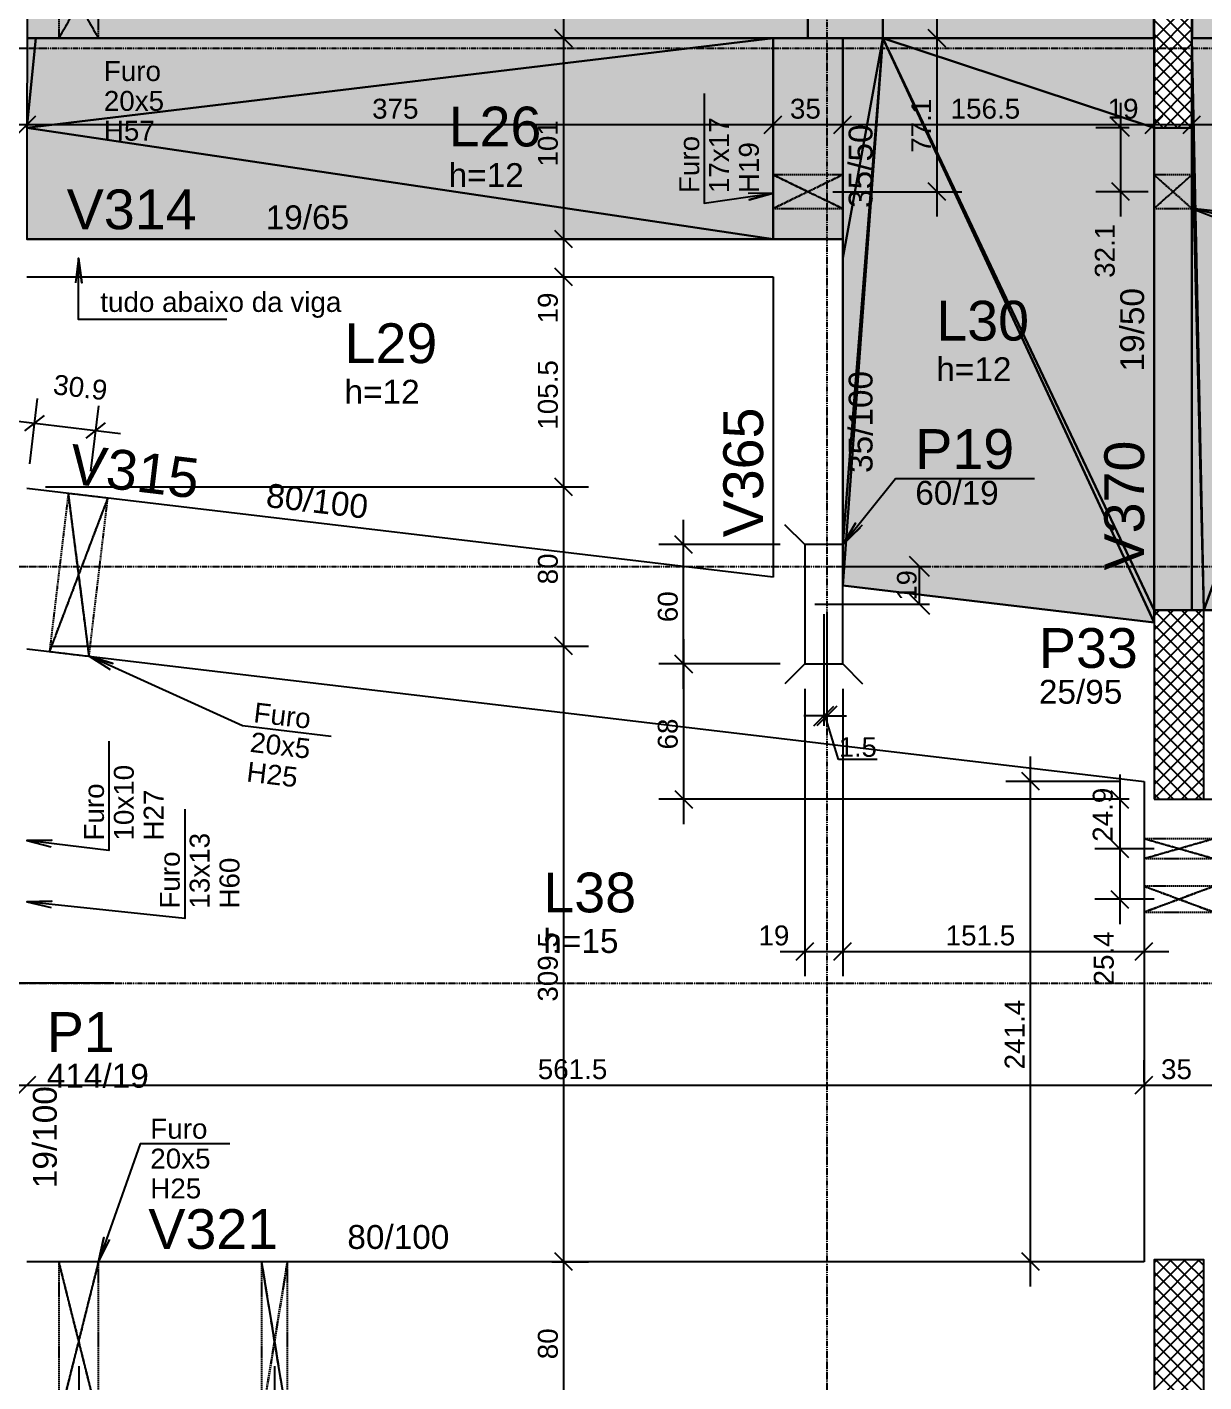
# Model space of a CAD drawing. Extents: x 37185 to 43130, y -8135 to -3930.
# Drawn here: x 39371 to 39963, y -6574 to -5893 of the extents above; entities that cross this region are included whole.
import ezdxf

# ---------------------------------------------------------------- set-up
doc = ezdxf.new("R2010")
doc.units = 0
doc.header["$MEASUREMENT"] = 0
doc.linetypes.add('ESTILO_TQS_0001', pattern=[1, 0.7, -0.3])
doc.linetypes.add('ESTILO_TQS_0004', pattern=[1.12, 0.5, -0.2, 0.01, -0.2, 0.01, -0.2])
doc.layers.get('0').update_dxf_attribs({"linetype": 'CONTINUOUS'})
doc.layers.get('Defpoints').update_dxf_attribs({"linetype": 'CONTINUOUS'})
for name, color, linetype in [('37', 4, 'CONTINUOUS'), ('38', 190, 'CONTINUOUS'), ('40', 240, 'CONTINUOUS'), ('41', 190, 'CONTINUOUS'), ('42', 3, 'CONTINUOUS'), ('43', 3, 'CONTINUOUS'), ('44', 3, 'CONTINUOUS'), ('45', 2, 'CONTINUOUS'), ('46', 2, 'CONTINUOUS'), ('47', 2, 'CONTINUOUS'), ('53', 242, 'CONTINUOUS'), ('54', 242, 'CONTINUOUS'), ('55', 12, 'CONTINUOUS'), ('60', 253, 'CONTINUOUS'), ('63', 30, 'CONTINUOUS'), ('70', 160, 'CONTINUOUS'), ('75', 9, 'CONTINUOUS'), ('82', 252, 'CONTINUOUS')]:
    doc.layers.add(name, color=color, linetype=linetype)
doc.styles.add('Arial_2mm 1-50', font='arial.ttf', dxfattribs={"height": 9.835329})
doc.styles.add('TQS_ARIAL', font='arial.ttf')
doc.dimstyles.new('Diagonal 2mm 1-50', dxfattribs={"dimscale": 30.48, "dimtxt": 9.8353, "dimasz": 0.328084, "dimexe": 0.164042, "dimexo": 0.164042, "dimgap": 0.04101, "dimtad": 1, "dimdec": 1, "dimdsep": 46, "dimtxsty": 'Arial_2mm 1-50', "dimblk1": 'OBLIQUE', "dimblk2": 'OBLIQUE', "dimsah": 1, "dimcen": 0.09, "dimadec": 8, "dimazin": 0, "dimtfac": 1, "dimtdec": 8, "dimtmove": 1, "dimatfit": 0, "dimfxl": 1, "dimtvp": 1, "dimtfillclr": 256, "dimtolj": 1, "dimtzin": 0, "dimarcsym": 2})

# ---------------------------------------------------------------- blocks, each defined once
blk = doc.blocks.new('_Oblique')
at = {"color": 0, "linetype": 'ByBlock', "lineweight": -2}
blk.add_line((-0.5, -0.5), (0.5, 0.5), dxfattribs=at)
blk = doc.blocks.new('*D150')
at = {"layer": '55', "color": 0, "linetype": 'Continuous', "lineweight": -2}
for p, q in [((39414.69, -6373.24), (39318.78, -6373.24)), ((39323.78, -6560.24), (39323.78, -6373.24)), ((39356.51, -6560.24), (39318.78, -6560.24))]:
    blk.add_line(p, q, dxfattribs=at)
at = {"layer": 'Defpoints', "color": 0, "linetype": 'Continuous'}
for p in [(39323.78, -6373.24), (39419.69, -6373.24), (39361.51, -6560.24)]:
    blk.add_point(p, dxfattribs=at)
at = {"layer": '55', "color": 0, "linetype": 'Continuous', "lineweight": -2, "xscale": 10, "yscale": 10, "zscale": 10}
for p, rotation in [((39323.78, -6373.24), 90), ((39323.78, -6560.24), 270)]:
    blk.add_blockref('_Oblique', p, dxfattribs=dict(at, rotation=rotation))
at = {"layer": '55', "color": 0, "linetype": 'Continuous', "insert": (39317.51, -6466.74), "char_height": 9.835, "attachment_point": 5, "rotation": 90, "style": 'Arial_2mm 1-50'}
blk.add_mtext('\\A1;187', dxfattribs=at)
blk = doc.blocks.new('*D151')
at = {"layer": '55', "color": 0, "linetype": 'Continuous', "lineweight": -2}
for p, q in [((39771.51, -6187.74), (39771.51, -6243.9)), ((39773.01, -6187.74), (39773.01, -6243.9)), ((39771.51, -6238.9), (39761.51, -6238.9)), ((39771.51, -6238.9), (39773.01, -6238.9)), ((39778.84, -6260.84), (39772.26, -6238.9)), ((39773.01, -6238.9), (39783.01, -6238.9)), ((39798.4, -6260.84), (39778.84, -6260.84))]:
    blk.add_line(p, q, dxfattribs=at)
at = {"layer": 'Defpoints', "color": 0, "linetype": 'Continuous'}
for p in [(39771.51, -6182.74), (39773.01, -6182.74), (39773.01, -6238.9)]:
    blk.add_point(p, dxfattribs=at)
at = {"layer": '55', "color": 0, "linetype": 'Continuous', "lineweight": -2, "xscale": 10, "yscale": 10, "zscale": 10}
blk.add_blockref('_Oblique', (39771.51, -6238.9), dxfattribs=at)
at = {"layer": '55', "color": 0, "linetype": 'Continuous', "lineweight": -2, "xscale": 10, "yscale": 10, "zscale": 10, "rotation": 180}
blk.add_blockref('_Oblique', (39773.01, -6238.9), dxfattribs=at)
at = {"layer": '55', "color": 0, "linetype": 'Continuous', "insert": (39788.62, -6254.57), "char_height": 9.835, "attachment_point": 5, "style": 'Arial_2mm 1-50'}
blk.add_mtext('\\A1;1.5', dxfattribs=at)
blk = doc.blocks.new('*D152')
at = {"layer": '55', "color": 0, "linetype": 'Continuous', "lineweight": -2}
for p, q in [((39778.01, -6163.74), (39824.57, -6163.74)), ((39819.57, -6182.74), (39819.57, -6163.74)), ((39767.01, -6182.74), (39824.57, -6182.74))]:
    blk.add_line(p, q, dxfattribs=at)
at = {"layer": 'Defpoints', "color": 0, "linetype": 'Continuous'}
for p in [(39773.01, -6163.74), (39819.57, -6163.74), (39762.01, -6182.74)]:
    blk.add_point(p, dxfattribs=at)
at = {"layer": '55', "color": 0, "linetype": 'Continuous', "lineweight": -2, "xscale": 10, "yscale": 10, "zscale": 10}
for p, rotation in [((39819.57, -6163.74), 90), ((39819.57, -6182.74), 270)]:
    blk.add_blockref('_Oblique', p, dxfattribs=dict(at, rotation=rotation))
at = {"layer": '55', "color": 0, "linetype": 'Continuous', "insert": (39813.3, -6173.24), "char_height": 9.835, "attachment_point": 5, "rotation": 90, "style": 'Arial_2mm 1-50'}
blk.add_mtext('\\A1;19', dxfattribs=at)

msp = doc.modelspace()

# ---------------------------------------------------------------- linework, layer by layer
at = {"layer": '37', "linetype": 'Continuous'}
for points in [[(39371.01264, -5898.24786), (39781.01264, -5898.24786)], [(39746.01264, -5898.24786), (39746.01264, -5999.23831)], [(39781.01264, -5898.24786), (39801.20689, -5898.24786)], [(39781.01264, -6008.73831), (39781.01264, -5898.24786)], [(39801.20689, -5898.24786), (39937.51264, -5898.24786)], [(39956.51264, -5898.24786), (40066.01264, -5898.24786)], [(39937.51264, -5943.23831), (39937.51264, -6185.73831)], [(39956.51264, -6185.73831), (39956.51264, -5943.23831)], [(39781.01264, -5999.23831), (39371.01264, -5999.23831)], [(39781.01264, -6152.73831), (39781.01264, -6008.73831)], [(39371.01264, -6018.23831), (39746.01264, -6018.23831)], [(39746.01264, -6018.23831), (39746.01264, -6169.09841)], [(39746.01264, -6169.09841), (39371.01264, -6124.58516)], [(39937.51264, -6191.82986), (39781.01264, -6173.25296)], [(40053.51264, -6185.73831), (39962.51264, -6185.73831)], [(39371.01264, -6205.14681), (39758.79769, -6251.17766)], [(39758.79769, -6251.17766), (39932.51264, -6271.79796)], [(39932.51264, -6271.79796), (39932.51264, -6513.23831)], [(39962.51264, -6280.73831), (40041.01264, -6280.73831)], [(39773.01264, -6513.23831), (39371.01264, -6513.23831)], [(39932.51264, -6513.23831), (39773.01264, -6513.23831)]]:
    msp.add_lwpolyline(points, dxfattribs=at)
at = {"layer": '38', "linetype": 'Continuous'}
msp.add_lwpolyline([(39781.01264, -6212.73831), (39781.01264, -6152.73831), (39762.01264, -6152.73831), (39762.01264, -6212.73831), (39781.01264, -6212.73831)], dxfattribs=at)
at = {"layer": '40', "linetype": 'Continuous'}
for p, q in [((39937.51264, -5874.95061), (39956.51264, -5893.95061)), ((39937.51264, -5898.58941), (39956.51264, -5879.58941)), ((39937.51264, -5882.02166), (39956.51264, -5901.02166)), ((39937.51264, -5905.66046), (39956.51264, -5886.66046)), ((39937.51264, -5889.09276), (39956.51264, -5908.09276)), ((39937.51264, -5912.73151), (39956.51264, -5893.73151)), ((39937.51264, -5896.16381), (39956.51264, -5915.16381)), ((39937.51264, -5919.80261), (39956.51264, -5900.80261)), ((39937.51264, -5903.23486), (39956.51264, -5922.23486)), ((39937.51264, -5926.87366), (39956.51264, -5907.87366)), ((39937.51264, -5910.30596), (39956.51264, -5929.30596)), ((39937.51264, -5933.94471), (39956.51264, -5914.94471)), ((39937.51264, -5917.37701), (39956.51264, -5936.37701)), ((39937.51264, -5941.01581), (39956.51264, -5922.01581)), ((39937.51264, -5924.44806), (39956.30289, -5943.23831)), ((39942.36119, -5943.23831), (39956.51264, -5929.08686)), ((39937.51264, -5931.51916), (39949.23184, -5943.23831)), ((39949.43229, -5943.23831), (39956.51264, -5936.15791)), ((39937.51264, -5938.59021), (39942.16079, -5943.23831)), ((39937.51264, -6209.71636), (39961.49069, -6185.73831)), ((39937.51264, -6202.64531), (39954.41964, -6185.73831)), ((39937.51264, -6195.57426), (39947.34859, -6185.73831)), ((39937.51264, -6188.50316), (39940.27749, -6185.73831)), ((39937.51264, -6186.07756), (39962.51264, -6211.07756)), ((39944.24449, -6185.73831), (39962.51264, -6204.00651)), ((39951.31554, -6185.73831), (39962.51264, -6196.93546)), ((39958.38659, -6185.73831), (39962.51264, -6189.86436)), ((39937.51264, -6216.78746), (39962.51264, -6191.78746)), ((39937.51264, -6193.14866), (39962.51264, -6218.14866)), ((39937.51264, -6223.85851), (39962.51264, -6198.85851)), ((39937.51264, -6200.21971), (39962.51264, -6225.21971)), ((39937.51264, -6230.92956), (39962.51264, -6205.92956)), ((39937.51264, -6207.29081), (39962.51264, -6232.29081)), ((39937.51264, -6238.00066), (39962.51264, -6213.00066)), ((39937.51264, -6214.36186), (39962.51264, -6239.36186)), ((39937.51264, -6245.07171), (39962.51264, -6220.07171)), ((39937.51264, -6221.43291), (39962.51264, -6246.43291)), ((39937.51264, -6252.14276), (39962.51264, -6227.14276)), ((39937.51264, -6228.50401), (39962.51264, -6253.50401)), ((39937.51264, -6259.21386), (39962.51264, -6234.21386)), ((39937.51264, -6235.57506), (39962.51264, -6260.57506)), ((39937.51264, -6266.28491), (39962.51264, -6241.28491)), ((39937.51264, -6242.64611), (39962.51264, -6267.64611)), ((39937.51264, -6273.35596), (39962.51264, -6248.35596)), ((39937.51264, -6249.71721), (39962.51264, -6274.71721)), ((39937.51264, -6280.42706), (39962.51264, -6255.42706)), ((39937.51264, -6256.78826), (39961.46274, -6280.73831)), ((39937.51264, -6263.85931), (39954.39164, -6280.73831)), ((39944.27244, -6280.73831), (39962.51264, -6262.49811)), ((39937.51264, -6270.93041), (39947.32059, -6280.73831)), ((39951.34354, -6280.73831), (39962.51264, -6269.56921)), ((39937.51264, -6278.00146), (39940.24954, -6280.73831)), ((39958.41459, -6280.73831), (39962.51264, -6276.64026)), ((39937.51264, -6534.98551), (39960.25984, -6512.23831)), ((39937.51264, -6527.91441), (39953.18874, -6512.23831)), ((39937.51264, -6520.84336), (39946.11769, -6512.23831)), ((39937.51264, -6513.77231), (39939.04664, -6512.23831)), ((39937.51264, -6542.05656), (39962.51264, -6517.05656)), ((39938.40429, -6512.23831), (39962.51264, -6536.34671)), ((39945.47534, -6512.23831), (39962.51264, -6529.27566)), ((39952.54644, -6512.23831), (39962.51264, -6522.20456)), ((39959.61749, -6512.23831), (39962.51264, -6515.13351)), ((39937.51264, -6518.41776), (39962.51264, -6543.41776)), ((39937.51264, -6549.12761), (39962.51264, -6524.12761)), ((39937.51264, -6525.48886), (39962.51264, -6550.48886)), ((39937.51264, -6556.19871), (39962.51264, -6531.19871)), ((39937.51264, -6532.55991), (39962.51264, -6557.55991)), ((39937.51264, -6563.26976), (39962.51264, -6538.26976)), ((39937.51264, -6539.63096), (39962.51264, -6564.63096)), ((39937.51264, -6570.34081), (39962.51264, -6545.34081)), ((39937.51264, -6546.70206), (39962.51264, -6571.70206)), ((39937.51264, -6577.41191), (39962.51264, -6552.41191)), ((39937.51264, -6553.77311), (39962.51264, -6578.77311)), ((39937.51264, -6584.48296), (39962.51264, -6559.48296)), ((39937.51264, -6560.84416), (39962.51264, -6585.84416)), ((39937.51264, -6591.55406), (39962.51264, -6566.55406)), ((39937.51264, -6567.91526), (39962.51264, -6592.91526))]:
    msp.add_line(p, q, dxfattribs=at)
for points in [[(39937.51264, -5943.23831), (39956.51264, -5943.23831), (39956.51264, -5863.23831), (39937.51264, -5863.23831), (39937.51264, -5943.23831)], [(39937.51264, -6280.73831), (39962.51264, -6280.73831), (39962.51264, -6185.73831), (39937.51264, -6185.73831), (39937.51264, -6280.73831)], [(39937.51264, -6607.23831), (39962.51264, -6607.23831), (39962.51264, -6512.23831), (39937.51264, -6512.23831), (39937.51264, -6607.23831)]]:
    msp.add_lwpolyline(points, dxfattribs=at)
at = {"layer": '41', "linetype": 'Continuous'}
for p, q in [((39762.01264, -6152.73831), (39752.01264, -6142.73831)), ((39781.01264, -6152.73831), (39791.01264, -6142.73831)), ((39762.01264, -6212.73831), (39752.01264, -6222.73831)), ((39781.01264, -6212.73831), (39791.01264, -6222.73831))]:
    msp.add_line(p, q, dxfattribs=at)
at = {"layer": '53', "linetype": 'ESTILO_TQS_0001'}
for points in [[(39397.01264, -5880.74786), (39387.01264, -5898.24786), (39407.01264, -5898.24786), (39397.01264, -5880.74786), (39407.01264, -5898.24786), (39407.01264, -5863.24786), (39397.01264, -5880.74786), (39407.01264, -5863.24786), (39387.01264, -5863.24786), (39397.01264, -5880.74786), (39387.01264, -5863.24786), (39387.01264, -5898.24786), (39397.01264, -5880.74786)], [(39763.51264, -5975.36036), (39781.01264, -5983.86036), (39781.01264, -5966.86036), (39763.51264, -5975.36036), (39781.01264, -5966.86036), (39746.01264, -5966.86036), (39763.51264, -5975.36036), (39746.01264, -5966.86036), (39746.01264, -5983.86036), (39763.51264, -5975.36036), (39746.01264, -5983.86036), (39781.01264, -5983.86036), (39763.51264, -5975.36036)], [(39947.01264, -5975.36036), (39956.51264, -5983.86036), (39956.51264, -5966.86036), (39947.01264, -5975.36036), (39956.51264, -5966.86036), (39937.51264, -5966.86036), (39947.01264, -5975.36036), (39937.51264, -5966.86036), (39937.51264, -5983.86036), (39947.01264, -5975.36036), (39937.51264, -5983.86036), (39956.51264, -5983.86036), (39947.01264, -5975.36036)], [(39397.01269, -6167.95226), (39382.36739, -6206.49466), (39402.22799, -6208.85211), (39397.01269, -6167.95226), (39402.22799, -6208.85211), (39411.65794, -6129.40986), (39397.01269, -6167.95226), (39411.65794, -6129.40986), (39391.79734, -6127.05236), (39397.01269, -6167.95226), (39391.79734, -6127.05236), (39382.36739, -6206.49466), (39397.01269, -6167.95226)], [(39950.01264, -6305.59611), (39967.51264, -6310.59611), (39967.51264, -6300.59611), (39950.01264, -6305.59611), (39967.51264, -6300.59611), (39932.51264, -6300.59611), (39950.01264, -6305.59611), (39932.51264, -6300.59611), (39932.51264, -6310.59611), (39950.01264, -6305.59611), (39932.51264, -6310.59611), (39967.51264, -6310.59611), (39950.01264, -6305.59611)], [(39950.01264, -6331.00441), (39967.51264, -6337.50441), (39967.51264, -6324.50441), (39950.01264, -6331.00441), (39967.51264, -6324.50441), (39932.51264, -6324.50441), (39950.01264, -6331.00441), (39932.51264, -6324.50441), (39932.51264, -6337.50441), (39950.01264, -6331.00441), (39932.51264, -6337.50441), (39967.51264, -6337.50441), (39950.01264, -6331.00441)], [(39397.02099, -6553.23831), (39387.02099, -6593.23831), (39407.02099, -6593.23831), (39397.02099, -6553.23831), (39407.02099, -6593.23831), (39407.02099, -6513.23831), (39397.02099, -6553.23831), (39407.02099, -6513.23831), (39387.02099, -6513.23831), (39397.02099, -6553.23831), (39387.02099, -6513.23831), (39387.02099, -6593.23831), (39397.02099, -6553.23831)], [(39495.45199, -6553.23831), (39488.95199, -6593.23831), (39501.95199, -6593.23831), (39495.45199, -6553.23831), (39501.95199, -6593.23831), (39501.95199, -6513.23831), (39495.45199, -6553.23831), (39501.95199, -6513.23831), (39488.95199, -6513.23831), (39495.45199, -6553.23831), (39488.95199, -6513.23831), (39488.95199, -6593.23831), (39495.45199, -6553.23831)]]:
    msp.add_lwpolyline(points, dxfattribs=at)
at = {"layer": '60', "linetype": 'Continuous'}
for points in [[(39763.51264, -5898.24786), (39763.51264, -5863.24786), (39371.11264, -5863.24786), (39371.11264, -5898.24786), (39763.51264, -5898.24786)], [(39763.51264, -5898.24786), (39801.20689, -5898.24786), (39801.20689, -5863.24786), (39763.51264, -5863.24786), (39763.51264, -5898.24786)], [(39801.20689, -5898.24786), (39937.41264, -5898.24786), (39937.41264, -5863.24786), (39801.20689, -5863.24786), (39801.20689, -5898.24786)], [(40075.51264, -5898.24786), (40075.51264, -5863.24786), (39956.61264, -5863.24786), (39956.61264, -5898.24786), (40075.51264, -5898.24786)]]:
    msp.add_lwpolyline(points, dxfattribs=at)
for points in [[(39763.51264, -5898.24786), (39763.51264, -5863.24786), (39371.11264, -5863.24786)], [(39763.51264, -5898.24786), (39371.11264, -5863.24786), (39371.11264, -5898.24786)], [(39763.51264, -5898.24786), (39801.20689, -5898.24786), (39801.20689, -5863.24786)], [(39763.51264, -5898.24786), (39801.20689, -5863.24786), (39763.51264, -5863.24786)], [(39763.51264, -5898.24786), (39763.51264, -5863.24786), (39763.51264, -5898.24786)], [(39801.20689, -5898.24786), (39937.41264, -5898.24786), (39937.41264, -5863.24786)], [(39801.20689, -5898.24786), (39937.41264, -5863.24786), (39801.20689, -5863.24786)], [(39801.20689, -5898.24786), (39801.20689, -5863.24786), (39801.20689, -5898.24786)], [(40075.51264, -5898.24786), (40075.51264, -5863.24786), (39956.61264, -5863.24786)], [(40075.51264, -5898.24786), (39956.61264, -5863.24786), (39956.61264, -5898.24786)], [(39763.51264, -5898.24786), (39371.11264, -5898.24786), (39763.51264, -5898.24786)], [(40075.51264, -5898.24786), (39956.61264, -5898.24786), (40075.51264, -5898.24786)]]:
    msp.add_solid(points, dxfattribs=at)
at = {"layer": '63', "linetype": 'Continuous'}
for points in [[(39371.01264, -5943.23831), (39746.01264, -5999.23831), (39746.01264, -5898.24786), (39371.01264, -5943.23831)], [(39371.01264, -5943.23831), (39746.01264, -5898.24786), (39371.11264, -5898.24786), (39371.01264, -5943.23831)], [(39371.01264, -5943.23831), (39375.51224, -5898.24786), (39371.01264, -5943.23831)], [(39781.01264, -5999.23831), (39781.01264, -5898.24786), (39746.01264, -5898.24786), (39746.01264, -5999.23831), (39781.01264, -5999.23831)], [(39801.20689, -5898.24786), (39781.01264, -5898.24786), (39781.01264, -6008.73831), (39801.20689, -5898.24786)], [(39801.20689, -5898.24786), (39781.01264, -6008.73831), (39781.01264, -6152.73831), (39801.20689, -5898.24786)], [(39801.20689, -5898.24786), (39781.01264, -6152.73831), (39781.01264, -6173.25296), (39801.20689, -5898.24786)], [(39801.20689, -5898.24786), (39781.01264, -6173.25296), (39937.51264, -6191.82986), (39801.20689, -5898.24786)], [(39801.20689, -5898.24786), (39937.51264, -6191.82986), (39937.51264, -6185.73831), (39801.20689, -5898.24786)], [(39801.20689, -5898.24786), (39937.51264, -6185.73831), (39937.51264, -5943.23831), (39801.20689, -5898.24786)], [(39801.20689, -5898.24786), (39937.51264, -5943.23831), (39937.51264, -5898.24786), (39801.20689, -5898.24786)], [(39801.20689, -5898.24786), (39937.51264, -5898.24786), (39801.20689, -5898.24786)], [(39962.51264, -6185.73831), (40066.01264, -5898.24786), (39956.51264, -5898.24786), (39962.51264, -6185.73831)], [(39962.51264, -6185.73831), (39956.51264, -5898.24786), (39956.51264, -5943.23831), (39962.51264, -6185.73831)], [(39962.51264, -6185.73831), (40066.01264, -6185.73831), (40066.01264, -5898.24786), (39962.51264, -6185.73831)], [(39371.01264, -5943.23831), (39371.01264, -5999.23831), (39746.01264, -5999.23831), (39371.01264, -5943.23831)], [(39937.51264, -6185.63831), (39956.51264, -6185.63831), (39956.51264, -5943.33831), (39937.51264, -5943.33831), (39937.51264, -6185.63831)], [(39962.51264, -6185.73831), (39956.51264, -5943.23831), (39956.51264, -6185.73831), (39962.51264, -6185.73831)], [(39962.51264, -6185.73831), (39956.51264, -6185.73831), (39962.51264, -6185.73831)], [(39962.51264, -6185.73831), (40053.51264, -6185.73831), (40066.01264, -6185.73831), (39962.51264, -6185.73831)]]:
    msp.add_lwpolyline(points, dxfattribs=at)
for points in [[(39371.01264, -5943.23831), (39746.01264, -5999.23831), (39746.01264, -5898.24786)], [(39371.01264, -5943.23831), (39746.01264, -5898.24786), (39371.01264, -5943.23831)], [(39371.01264, -5943.23831), (39746.01264, -5898.24786), (39371.11264, -5898.24786)], [(39371.01264, -5943.23831), (39371.11264, -5898.24786), (39371.01264, -5943.23831)], [(39781.01264, -5999.23831), (39781.01264, -5898.24786), (39746.01264, -5898.24786)], [(39781.01264, -5999.23831), (39746.01264, -5898.24786), (39746.01264, -5999.23831)], [(39801.20689, -5898.24786), (39781.01264, -5898.24786), (39781.01264, -6008.73831)], [(39801.20689, -5898.24786), (39781.01264, -6008.73831), (39801.20689, -5898.24786)], [(39801.20689, -5898.24786), (39781.01264, -6008.73831), (39781.01264, -6152.73831)], [(39801.20689, -5898.24786), (39781.01264, -6152.73831), (39801.20689, -5898.24786)], [(39801.20689, -5898.24786), (39781.01264, -6152.73831), (39781.01264, -6173.25296)], [(39801.20689, -5898.24786), (39781.01264, -6173.25296), (39801.20689, -5898.24786)], [(39801.20689, -5898.24786), (39781.01264, -6173.25296), (39937.51264, -6191.82986)], [(39801.20689, -5898.24786), (39937.51264, -6191.82986), (39801.20689, -5898.24786)], [(39801.20689, -5898.24786), (39937.51264, -6191.82986), (39937.51264, -6185.73831)], [(39801.20689, -5898.24786), (39937.51264, -6185.73831), (39801.20689, -5898.24786)], [(39801.20689, -5898.24786), (39937.51264, -6185.73831), (39937.51264, -5943.23831)], [(39801.20689, -5898.24786), (39937.51264, -5943.23831), (39801.20689, -5898.24786)], [(39801.20689, -5898.24786), (39937.51264, -5943.23831), (39937.51264, -5898.24786)], [(39801.20689, -5898.24786), (39937.51264, -5898.24786), (39801.20689, -5898.24786)], [(39962.51264, -6185.73831), (40066.01264, -5898.24786), (39956.51264, -5898.24786)], [(39962.51264, -6185.73831), (39956.51264, -5898.24786), (39962.51264, -6185.73831)], [(39962.51264, -6185.73831), (39956.51264, -5898.24786), (39956.51264, -5943.23831)], [(39962.51264, -6185.73831), (40066.01264, -6185.73831), (40066.01264, -5898.24786)], [(39962.51264, -6185.73831), (40066.01264, -5898.24786), (39962.51264, -6185.73831)], [(39371.01264, -5943.23831), (39371.01264, -5999.23831), (39746.01264, -5999.23831)], [(39371.01264, -5943.23831), (39746.01264, -5999.23831), (39371.01264, -5943.23831)], [(39937.51264, -6185.63831), (39956.51264, -6185.63831), (39956.51264, -5943.33831)], [(39937.51264, -6185.63831), (39956.51264, -5943.33831), (39937.51264, -5943.33831)], [(39937.51264, -6185.63831), (39937.51264, -5943.33831), (39937.51264, -6185.63831)], [(39962.51264, -6185.73831), (39956.51264, -5943.23831), (39962.51264, -6185.73831)], [(39962.51264, -6185.73831), (39956.51264, -5943.23831), (39956.51264, -6185.73831)], [(39781.01264, -5999.23831), (39746.01264, -5999.23831), (39781.01264, -5999.23831)], [(39962.51264, -6185.73831), (39956.51264, -6185.73831), (39962.51264, -6185.73831)], [(39962.51264, -6185.73831), (40053.51264, -6185.73831), (40066.01264, -6185.73831)], [(39962.51264, -6185.73831), (40066.01264, -6185.73831), (39962.51264, -6185.73831)]]:
    msp.add_solid(points, dxfattribs=at)
at = {"layer": '70', "linetype": 'ESTILO_TQS_0004'}
for p, q in [((39773.01264, -4162.63791), (39773.01264, -8062.34486)), ((37414.54729, -5903.23831), (40631.05859, -5903.23831)), ((37414.54729, -6163.73831), (40631.05859, -6163.73831)), ((37414.54729, -6373.23831), (40631.05859, -6373.23831))]:
    msp.add_line(p, q, dxfattribs=at)
at = {"layer": '75', "linetype": 'Continuous'}
for p, q in [((39640.81859, -5910.74786), (39640.81859, -5850.74786)), ((39640.81859, -6011.73831), (39640.81859, -5885.74786)), ((39828.45449, -5987.86036), (39828.45449, -5885.74786)), ((39645.23799, -5902.66731), (39636.39919, -5893.82846)), ((39645.23799, -5902.66731), (39636.39919, -5893.82846)), ((39832.87389, -5902.66731), (39824.03504, -5893.82846)), ((39630.19144, -5898.24786), (39630.19144, -5898.24786)), ((39630.19144, -5898.24786), (39630.19144, -5898.24786)), ((39642.69144, -5898.24786), (39653.31859, -5898.24786)), ((39642.69144, -5898.24786), (39653.31859, -5898.24786)), ((39801.20689, -5898.24786), (39801.20689, -5898.24786)), ((39813.70689, -5898.24786), (39840.95449, -5898.24786)), ((39920.74724, -5987.86036), (39920.74724, -5930.73831)), ((39366.59324, -5946.06281), (39375.43209, -5937.22396)), ((39366.59324, -5946.06281), (39375.43209, -5937.22396)), ((39741.59324, -5946.06281), (39750.43209, -5937.22396)), ((39741.59324, -5946.06281), (39750.43209, -5937.22396)), ((39776.59324, -5946.06281), (39785.43209, -5937.22396)), ((39776.59324, -5946.06281), (39785.43209, -5937.22396)), ((39933.09324, -5946.06281), (39941.93209, -5937.22396)), ((39933.09324, -5946.06281), (39941.93209, -5937.22396)), ((39952.09324, -5946.06281), (39960.93209, -5937.22396)), ((39952.09324, -5946.06281), (39960.93209, -5937.22396)), ((39339.51264, -5941.64341), (39383.51264, -5941.64341)), ((39358.51264, -5941.64341), (39758.51264, -5941.64341)), ((39733.51264, -5941.64341), (39793.51264, -5941.64341)), ((39746.01264, -5941.64341), (39746.01264, -5941.64341)), ((39746.01264, -5941.64341), (39746.01264, -5941.64341)), ((39768.51264, -5941.64341), (39950.01264, -5941.64341)), ((39781.01264, -5941.64341), (39781.01264, -5941.64341)), ((39781.01264, -5941.64341), (39781.01264, -5941.64341)), ((39925.01264, -5943.23831), (39908.24724, -5943.23831)), ((39925.16664, -5947.65776), (39916.32784, -5938.81891)), ((39925.01264, -5941.64341), (39969.01264, -5941.64341)), ((39937.51264, -5941.64341), (39937.51264, -5941.64341)), ((39937.51264, -5941.64341), (39937.51264, -5941.64341)), ((39937.51264, -5943.23831), (39937.51264, -5943.23831)), ((39944.01264, -5941.64341), (40078.51264, -5941.64341)), ((39956.51264, -5941.64341), (39956.51264, -5941.64341)), ((39956.51264, -5941.64341), (39956.51264, -5941.64341)), ((39832.87389, -5979.77976), (39824.03504, -5970.94091)), ((39925.16664, -5979.77976), (39916.32784, -5970.94091)), ((39763.51264, -5975.36036), (39763.51264, -5975.36036)), ((39776.01264, -5975.36036), (39840.95449, -5975.36036)), ((39934.51264, -5975.36036), (39908.24724, -5975.36036)), ((39947.01264, -5975.36036), (39947.01264, -5975.36036)), ((39640.81859, -6030.73831), (39640.81859, -5986.73831)), ((39600.76899, -5999.23831), (39600.76899, -5999.23831)), ((39600.76899, -5999.23831), (39600.76899, -5999.23831)), ((39613.26899, -5999.23831), (39653.31859, -5999.23831)), ((39613.26899, -5999.23831), (39653.31859, -5999.23831)), ((39645.23799, -6003.65776), (39636.39919, -5994.81891)), ((39645.23799, -6003.65776), (39636.39919, -5994.81891)), ((39640.81859, -6136.23831), (39640.81859, -6005.73831)), ((39620.39309, -6018.23831), (39620.39309, -6018.23831)), ((39620.39309, -6018.23831), (39620.39309, -6018.23831)), ((39632.89309, -6018.23831), (39653.31859, -6018.23831)), ((39632.89309, -6018.23831), (39653.31859, -6018.23831)), ((39645.23799, -6022.65776), (39636.39919, -6013.81891)), ((39645.23799, -6022.65776), (39636.39919, -6013.81891)), ((39372.48609, -6112.17231), (39376.38714, -6079.30806)), ((39370.00419, -6095.58861), (39379.82324, -6087.85326)), ((39403.20109, -6115.81826), (39407.10214, -6082.95401)), ((39362.50084, -6090.24751), (39418.04154, -6096.84031)), ((39400.71914, -6099.23456), (39410.53824, -6091.49921)), ((39640.81859, -6216.23831), (39640.81859, -6111.23831)), ((39645.23799, -6128.15776), (39636.39919, -6119.31891)), ((39645.23799, -6128.15776), (39636.39919, -6119.31891)), ((39380.31539, -6123.73831), (39653.31859, -6123.73831)), ((39380.31539, -6123.73831), (39653.31859, -6123.73831)), ((39401.72764, -6128.23111), (39401.72764, -6128.23111)), ((39701.07969, -6225.23831), (39701.07969, -6140.23831)), ((39705.49909, -6157.15776), (39696.66029, -6148.31891)), ((39749.51264, -6152.73831), (39688.57969, -6152.73831)), ((39762.01264, -6152.73831), (39762.01264, -6152.73831)), ((39640.81859, -6525.73831), (39640.81859, -6191.23831)), ((39383.51264, -6203.73831), (39653.31859, -6203.73831)), ((39383.51264, -6203.73831), (39653.31859, -6203.73831)), ((39645.23799, -6208.15776), (39636.39919, -6199.31891)), ((39645.23799, -6208.15776), (39636.39919, -6199.31891)), ((39701.07969, -6200.23831), (39701.07969, -6293.23831)), ((39705.49909, -6217.15776), (39696.66029, -6208.31891)), ((39696.66029, -6208.31891), (39705.49909, -6217.15776)), ((39749.51264, -6212.73831), (39688.57969, -6212.73831)), ((39749.51264, -6212.73831), (39688.57969, -6212.73831)), ((39762.01264, -6212.73831), (39762.01264, -6212.73831)), ((39762.01264, -6212.73831), (39762.01264, -6212.73831)), ((39762.01264, -6212.73831), (39762.01264, -6212.73831)), ((39781.01264, -6212.73831), (39781.01264, -6212.73831)), ((39781.01264, -6212.73831), (39781.01264, -6212.73831)), ((39762.01264, -6225.23831), (39762.01264, -6369.69406)), ((39781.01264, -6225.23831), (39781.01264, -6369.69406)), ((39781.01264, -6225.23831), (39781.01264, -6369.69406)), ((39875.43924, -6525.73831), (39875.43924, -6259.29796)), ((39920.01264, -6271.79796), (39862.93924, -6271.79796)), ((39879.85869, -6276.21736), (39871.01984, -6267.37856)), ((39920.23384, -6268.23831), (39920.23384, -6318.09611)), ((39932.51264, -6271.79796), (39932.51264, -6271.79796)), ((39696.66029, -6276.31891), (39705.49909, -6285.15776)), ((39915.81444, -6276.31891), (39924.65329, -6285.15776)), ((39925.01264, -6280.73831), (39688.57969, -6280.73831)), ((39925.01264, -6280.73831), (39907.73384, -6280.73831)), ((39937.51264, -6280.73831), (39937.51264, -6280.73831)), ((39937.51264, -6280.73831), (39937.51264, -6280.73831)), ((39932.51264, -6290.89881), (39932.51264, -6290.89881)), ((39920.23384, -6293.09611), (39920.23384, -6343.50441)), ((39937.51264, -6305.59611), (39907.73384, -6305.59611)), ((39937.51264, -6305.59611), (39907.73384, -6305.59611)), ((39915.81444, -6301.17666), (39924.65329, -6310.01551)), ((39915.81444, -6301.17666), (39924.65329, -6310.01551)), ((39932.51264, -6303.39881), (39932.51264, -6369.69406)), ((39950.01264, -6305.59611), (39950.01264, -6305.59611)), ((39950.01264, -6305.59611), (39950.01264, -6305.59611)), ((39937.51264, -6331.00441), (39907.73384, -6331.00441)), ((39915.81444, -6326.58496), (39924.65329, -6335.42381)), ((39950.01264, -6331.00441), (39950.01264, -6331.00441)), ((39757.59324, -6361.61351), (39766.43209, -6352.77466)), ((39776.59324, -6361.61351), (39785.43209, -6352.77466)), ((39776.59324, -6361.61351), (39785.43209, -6352.77466)), ((39928.09324, -6361.61351), (39936.93209, -6352.77466)), ((39749.51264, -6357.19406), (39793.51264, -6357.19406)), ((39768.51264, -6357.19406), (39945.01264, -6357.19406)), ((39932.51264, -6422.95911), (39932.51264, -6411.92776)), ((39932.51264, -6422.95911), (39932.51264, -6411.92776)), ((39366.59324, -6428.84716), (39375.43209, -6420.00831)), ((39366.59324, -6428.84716), (39375.43209, -6420.00831)), ((39928.09324, -6428.84716), (39936.93209, -6420.00831)), ((39928.09324, -6428.84716), (39936.93209, -6420.00831)), ((39339.51264, -6424.42776), (39383.51264, -6424.42776)), ((39358.51264, -6424.42776), (39945.01264, -6424.42776)), ((39920.01264, -6424.42776), (39980.01264, -6424.42776)), ((39955.01264, -6424.42776), (40053.51264, -6424.42776)), ((39932.51264, -6435.45911), (39932.51264, -6435.45911)), ((39932.51264, -6435.45911), (39932.51264, -6435.45911)), ((39640.81859, -6605.73831), (39640.81859, -6500.73831)), ((39645.23799, -6517.65776), (39636.39919, -6508.81891)), ((39645.23799, -6517.65776), (39636.39919, -6508.81891)), ((39879.85869, -6517.65776), (39871.01984, -6508.81891)), ((39622.29974, -6513.23831), (39622.29974, -6513.23831)), ((39622.29974, -6513.23831), (39622.29974, -6513.23831)), ((39634.79974, -6513.23831), (39653.31859, -6513.23831)), ((39634.79974, -6513.23831), (39653.31859, -6513.23831)), ((39920.01264, -6513.23831), (39862.93924, -6513.23831)), ((39932.51264, -6513.23831), (39932.51264, -6513.23831)), ((39397.02099, -6553.23831), (39397.02099, -6553.23831)), ((39495.45199, -6553.23831), (39495.45199, -6553.23831)), ((39397.02099, -6565.73831), (39397.02099, -6643.48141)), ((39495.45199, -6565.73831), (39495.45199, -6684.92281))]:
    msp.add_line(p, q, dxfattribs=at)
for points in [[(39711.38529, -5926.05996), (39711.38529, -5981.05996), (39746.01264, -5976.05996), (39733.97999, -5979.44591), (39746.01264, -5976.05996), (39733.51364, -5976.21626)], [(40000.43844, -6049.13076), (40000.43844, -5994.13076), (39956.51264, -5983.86036), (39968.95174, -5985.09316), (39956.51264, -5983.86036), (39968.20879, -5988.27066)], [(39471.42069, -6039.64186), (39397.01264, -6039.64186), (39397.01264, -6008.73841), (39398.64424, -6021.13146), (39397.01264, -6008.73841), (39395.38109, -6021.13146)], [(39877.49754, -6119.70656), (39807.49754, -6119.70656), (39781.01264, -6152.73831), (39787.49224, -6142.04881), (39781.01264, -6152.73831), (39790.03809, -6144.09011)], [(39523.97319, -6249.17126), (39479.28689, -6243.86691), (39402.22799, -6208.85211), (39414.18584, -6212.49356), (39402.22799, -6208.85211), (39412.83589, -6215.46436)], [(39412.20759, -6251.51841), (39412.20759, -6306.51841), (39371.01264, -6301.51841), (39383.51204, -6301.39196), (39371.01264, -6301.51841), (39383.11884, -6304.63131)], [(39450.31964, -6285.72921), (39450.31964, -6340.72921), (39371.01264, -6332.23936), (39383.50899, -6331.93621), (39371.01264, -6332.23936), (39383.16164, -6335.18081)], [(39473.00954, -6453.87521), (39428.00954, -6453.87521), (39407.02099, -6513.23831), (39409.61384, -6501.01021), (39407.02099, -6513.23831), (39412.69034, -6502.09796)]]:
    msp.add_lwpolyline(points, dxfattribs=at)
at = {"layer": '82', "linetype": 'Continuous'}
for p, q in [((39947.01264, -5903.23831), (39947.01264, -5903.23831)), ((39771.51264, -6182.73831), (39771.51264, -6182.73831)), ((39950.01264, -6233.23831), (39950.01264, -6233.23831)), ((39950.01264, -6559.73831), (39950.01264, -6559.73831))]:
    msp.add_line(p, q, dxfattribs=at)

# ---------------------------------------------------------------- texts
at = {"layer": '42', "linetype": 'Continuous', "style": 'TQS_ARIAL'}
for s, p in [('V314', (39391.01264, -5994.23831)), ('V321', (39432.05384, -6506.77256))]:
    msp.add_text(s, height=20, dxfattribs=at).set_placement(p)
for s, rotation, p in [('V365', 90, (39741.01264, -6149.09841)), ('V370', 90, (39932.51264, -6165.73831)), ('V315', 353.230554, (39391.46259, -6121.97751))]:
    msp.add_text(s, height=20, rotation=rotation, dxfattribs=at).set_placement(p)
at = {"layer": '43', "linetype": 'Continuous', "style": 'TQS_ARIAL'}
for s, p in [('P19', (39817.49754, -6114.70656)), ('P33', (39879.62525, -6214.73411)), ('P1', (39381.01264, -6407.73831))]:
    msp.add_text(s, height=20, dxfattribs=at).set_placement(p)
at = {"layer": '44', "linetype": 'Continuous', "style": 'TQS_ARIAL'}
for s, p in [('L26', (39582.95854, -5952.62016)), ('L30', (39828.06869, -6050.19191)), ('L29', (39530.63599, -6061.52271)), ('L38', (39630.57899, -6337.61071))]:
    msp.add_text(s, height=20, dxfattribs=at).set_placement(p)
at = {"layer": '45', "linetype": 'Continuous', "style": 'TQS_ARIAL'}
for s, rotation, p in [('35/50', 90, (39796.01264, -5983.49311)), ('19/50', 90, (39932.51264, -6065.73831)), ('35/100', 90, (39796.01264, -6116.73831)), ('80/100', 353.230554, (39490.76544, -6133.76496)), ('19/100', 90, (39386.01264, -6476.23831))]:
    msp.add_text(s, height=12, rotation=rotation, dxfattribs=at).set_placement(p)
for s, p in [('19/65', (39491.01264, -5994.23831)), ('80/100', (39532.05384, -6506.77256))]:
    msp.add_text(s, height=12, dxfattribs=at).set_placement(p)
at = {"layer": '46', "linetype": 'Continuous', "style": 'TQS_ARIAL'}
for s, p in [('60/19', (39817.49754, -6132.70656)), ('25/95', (39879.62525, -6232.73411)), ('414/19', (39381.01264, -6425.73831))]:
    msp.add_text(s, height=12, dxfattribs=at).set_placement(p)
at = {"layer": '47', "linetype": 'Continuous', "style": 'TQS_ARIAL'}
for s, p in [('h=12', (39582.95854, -5973.02016)), ('h=12', (39828.06869, -6070.59191)), ('h=12', (39530.63599, -6081.92271)), ('h=15', (39630.57899, -6358.01071))]:
    msp.add_text(s, height=12, dxfattribs=at).set_placement(p)
at = {"layer": '54', "linetype": 'Continuous', "style": 'TQS_ARIAL'}
for s, p in [('Furo', (39409.65889, -5919.72811)), ('20x5', (39409.65889, -5934.72811)), ('H57', (39409.65889, -5949.72811)), ('Furo', (39433.00954, -6451.37521)), ('20x5', (39433.00954, -6466.37521)), ('H25', (39433.00954, -6481.37521))]:
    msp.add_text(s, height=10, dxfattribs=at).set_placement(p)
for s, rotation, p in [('17x17', 90, (39723.88529, -5976.05996)), ('Furo', 90, (39708.88529, -5976.05996)), ('H19', 90, (39738.88529, -5976.05996)), ('Furo', 353.230554, (39484.54674, -6241.97371)), ('20x5', 353.230554, (39482.77864, -6256.86911)), ('10x10', 90, (39424.70759, -6301.51841)), ('H25', 353.230554, (39481.01049, -6271.76456)), ('Furo', 90, (39409.70759, -6301.51841)), ('H27', 90, (39439.70759, -6301.51841)), ('13x13', 90, (39462.81964, -6335.72921)), ('Furo', 90, (39447.81964, -6335.72921)), ('H60', 90, (39477.81964, -6335.72921))]:
    msp.add_text(s, height=10, rotation=rotation, dxfattribs=at).set_placement(p)
at = {"layer": '75', "linetype": 'Continuous', "style": 'TQS_ARIAL'}
for s, p in [('375', (39544.51264, -5938.64341)), ('35', (39754.51264, -5938.64341)), ('156.5', (39835.26264, -5938.64341)), ('19', (39914.17934, -5938.64341)), ('tudo abaixo da viga', (39407.88849, -6035.78681)), ('19', (39738.67934, -6354.19406)), ('151.5', (39832.76264, -6354.19406)), ('561.5', (39627.76264, -6421.42776)), ('35', (39941.01264, -6421.42776))]:
    msp.add_text(s, height=10, dxfattribs=at).set_placement(p)
for s, rotation, p in [('77.1', 90, (39825.45449, -5955.80411)), ('101', 90, (39637.81859, -5962.74311)), ('32.1', 90, (39917.74724, -6018.69366)), ('19', 90, (39637.81859, -6041.57166)), ('105.5', 90, (39637.81859, -6094.98831)), ('30.9', 353.230554, (39383.78069, -6077.08466)), ('80', 90, (39637.81859, -6172.73831)), ('60', 90, (39698.07969, -6191.73831)), ('68', 90, (39698.07969, -6255.73831)), ('24.9', 90, (39916.68729, -6302.14881)), ('309.5', 90, (39637.81859, -6382.48831)), ('25.4', 90, (39917.23384, -6374.33771)), ('241.4', 90, (39872.43924, -6416.51816)), ('80', 90, (39637.81859, -6562.23831))]:
    msp.add_text(s, height=10, rotation=rotation, dxfattribs=at).set_placement(p)

# ---------------------------------------------------------------- dimensions: what is measured, and where the dimension line sits
at = {"layer": '55', "linetype": 'Continuous'}
for base, p1, p2, picture, middle in [((39819.56683, -6163.73831), (39762.01264, -6182.73831), (39773.01264, -6163.73831), '*D152', (39813.29518, -6173.23831)), ((39323.78198, -6373.23831), (39361.51264, -6560.23831), (39419.68521, -6373.23831), '*D150', (39317.51033, -6466.73831))]:
    dim = msp.add_linear_dim(base=base, p1=p1, p2=p2, angle=90, dimstyle='Diagonal 2mm 1-50', override={"dimpost": '<>'}, dxfattribs=at)
    dim.commit()
    dim.dimension.update_dxf_attribs({"geometry": picture, "text_midpoint": middle})
dim = msp.add_linear_dim(base=(39773.01264, -6238.90155), p1=(39771.51264, -6182.73831), p2=(39773.01264, -6182.73831), dimstyle='Diagonal 2mm 1-50', override={"dimpost": '<>'}, dxfattribs=at)
dim.commit()
dim.dimension.update_dxf_attribs({"geometry": '*D151', "text_midpoint": (39780.09463, -6254.56986)})

doc.saveas('drawing.dxf')
